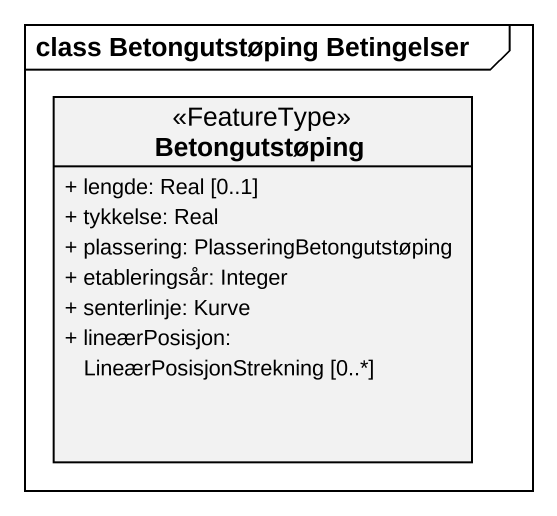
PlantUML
@startuml
mainframe class Betongutstøping Betingelser
hide circle
hide empty members
skinparam classAttributeIconSize 0
class Betongutstøping <<FeatureType>> {
  + lengde: Real [0..1]
  + tykkelse: Real
  + plassering: PlasseringBetongutstøping
  + etableringsår: Integer
  + senterlinje: Kurve
  + lineærPosisjon: LineærPosisjonStrekning [0..*]
}
@enduml
